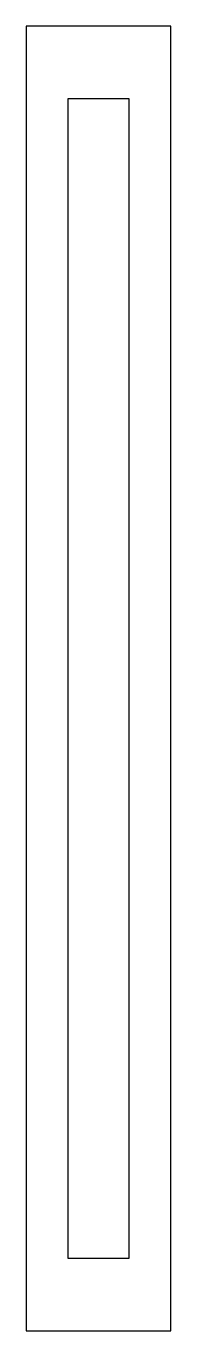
# Model space of a CAD drawing. Header units: inches. Extents: x 0 to 12, y 0 to 108.
import ezdxf

# ---------------------------------------------------------------- set-up
doc = ezdxf.new("R2010")
doc.units = ezdxf.units.IN
doc.header["$MEASUREMENT"] = 0
doc.layers.add('CUT', color=1, linetype='Continuous')

msp = doc.modelspace()

# ---------------------------------------------------------------- linework, layer by layer
at = {"layer": 'CUT'}
for points in [[(0, 0), (12, 0), (12, 108), (0, 108)], [(3.5, 6), (3.5, 102), (8.5, 102), (8.5, 6)]]:
    msp.add_lwpolyline(points, close=True, dxfattribs=at)

doc.saveas('drawing.dxf')
